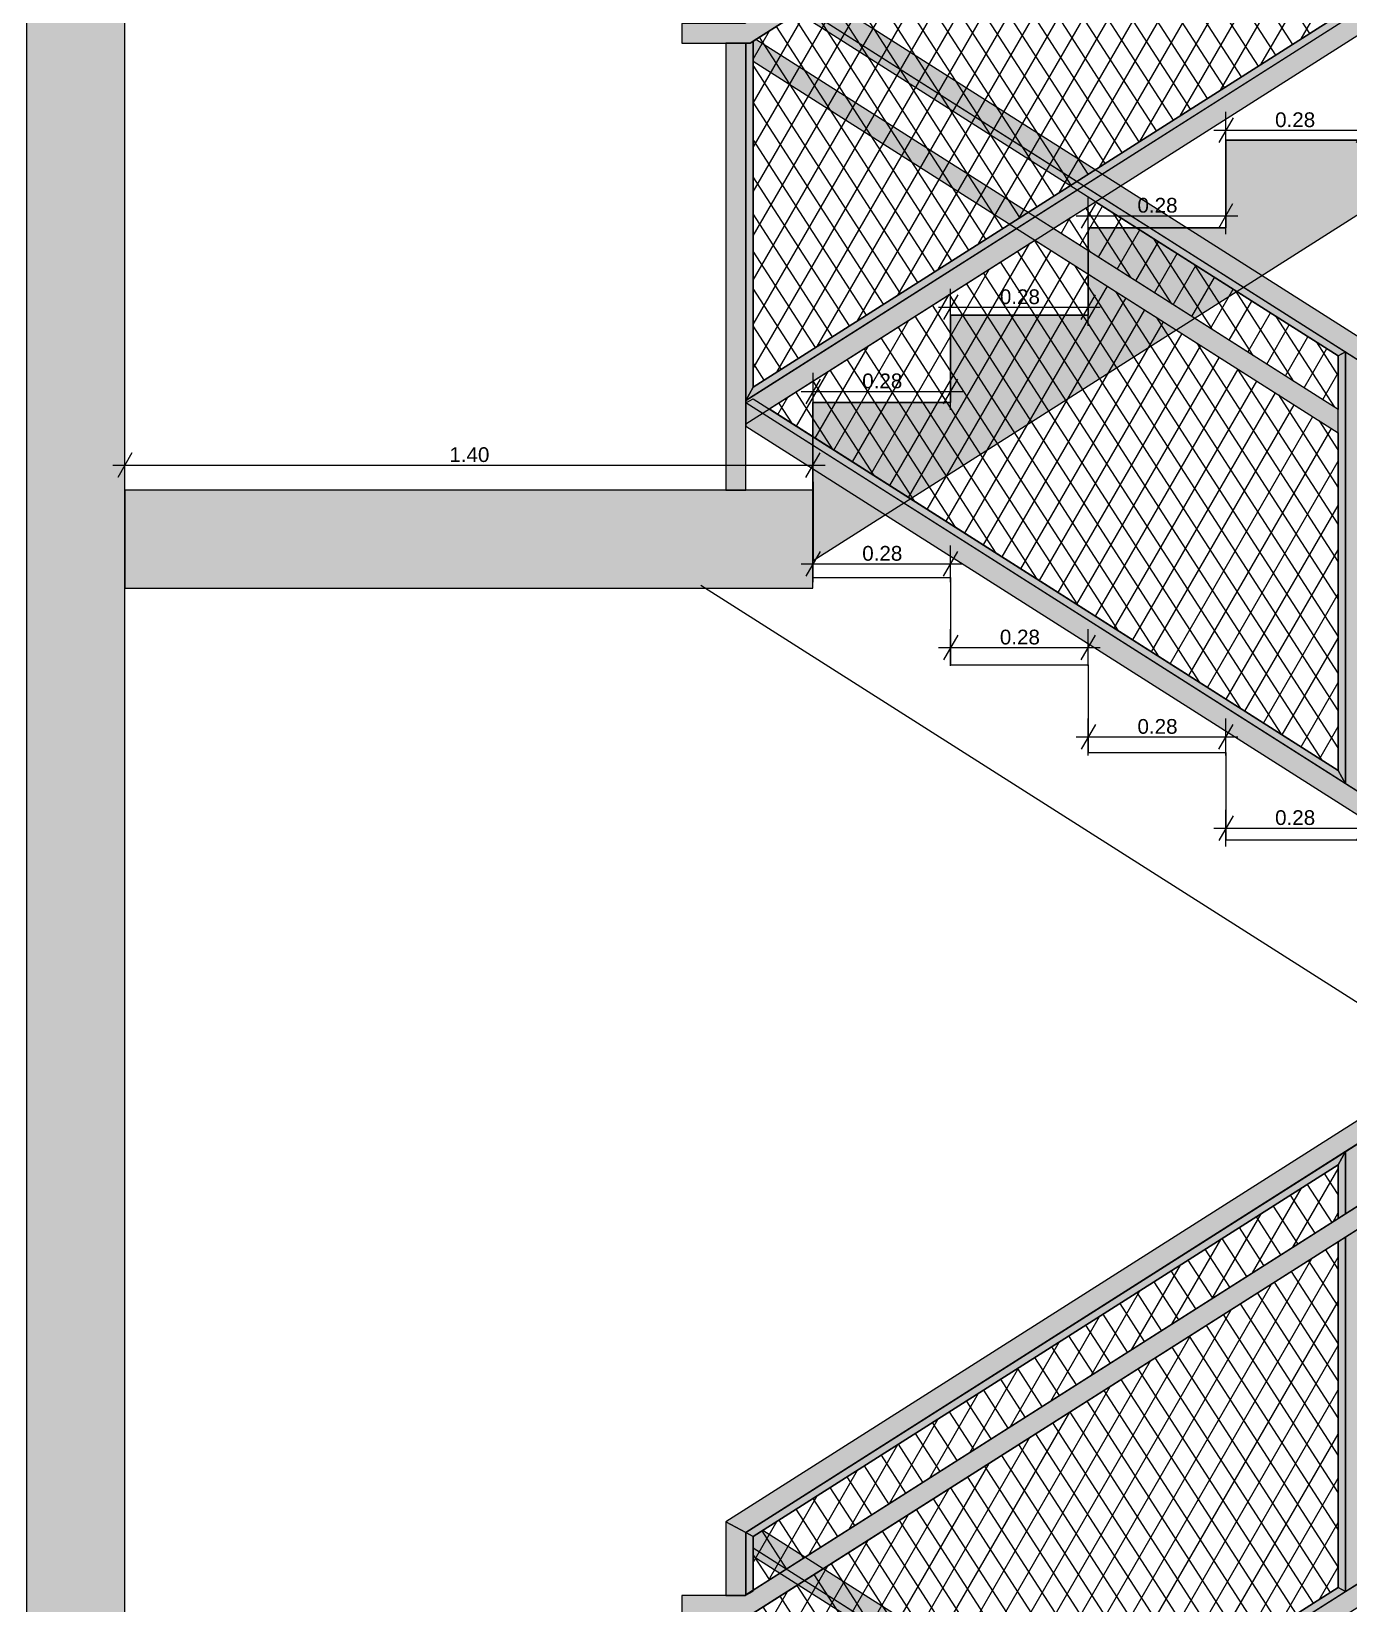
# Model space of a CAD drawing. Header units: millimetres. Extents: x 476244520 to 476657119, y 4620824743 to 4621446928.
# Drawn here: x 476570378 to 476573058, y 4621129501 to 4621132701 of the extents above; entities that cross this region are included whole.
import ezdxf

# ---------------------------------------------------------------- set-up
doc = ezdxf.new("R2010")
doc.units = ezdxf.units.MM
doc.header["$MEASUREMENT"] = 0
for name, color, linetype, lineweight in [('2D Drafting - General_Pen_No__250_Pen_No__7', 7, 'Continuous', 0), ('2D Drafting - General_Pen_No__250_Pen_No__7_Pen_No__250', 7, 'Continuous', 0), ('2D Drafting - General_Pen_No__250_Pen_No__7_Pen_No__7', 7, 'Continuous', 0), ('New_2D Drafting - General_Pen_No__1', 1, 'Continuous', 0), ('New_2D Drafting - General_Pen_No__250_Pen_No__250', 7, 'Continuous', 0), ('New_2D Drafting - General_Pen_No__4', 7, 'Continuous', 0), ('New_Doors_Pen_No__7_Pen_No__7_Pen_No__250', 7, 'Continuous', 0), ('New_Doors_Pen_No__7_Pen_No__7_Pen_No__5', 5, 'Continuous', 0), ('reg_nak_Pen_No__250', 7, 'Continuous', 0), ('zoma_Pen_No__142', 142, 'Continuous', 0)]:
    doc.layers.add(name, color=color, linetype=linetype, lineweight=lineweight)
doc.layers.add('zoma', color=7, linetype='Continuous')
doc.styles.add('GENERATED_STYLE_2', font='arial.ttf')
doc.dimstyles.new('GENERATED_STYLE__15', dxfattribs={"dimtxt": 30.000001, "dimasz": 38, "dimexe": 0.18, "dimexo": 3, "dimgap": 0.09, "dimtad": 1, "dimtih": 1, "dimtoh": 1, "dimlfac": 0.001, "dimzin": 0, "dimdsep": 46, "dimtxsty": 'GENERATED_STYLE_2', "dimblk": 'ARROWHEAD_2', "dimblk1": 'ARROWHEAD_2', "dimblk2": 'ARROWHEAD_2', "dimcen": 0.09, "dimclrd": 142, "dimclre": 142, "dimclrt": 142, "dimadec": 0, "dimazin": 0, "dimtfac": 1, "dimtdec": 4, "dimtmove": 0, "dimatfit": 3, "dimfxl": 1, "dimtolj": 1, "dimtzin": 0, "dimarcsym": 0})
pattern_1 = [(60, (476844527.15, 4621385791.044), (-38.971143, 22.5), []), (122.833095, (476844527.15, 4621385791.044), (36.8060797, 18.75), [])]

# ---------------------------------------------------------------- blocks, each defined once
blk = doc.blocks.new('*D674', base_point=(476844527.1, 4621385791))
at = {"layer": 'zoma_Pen_No__142', "color": 142, "linetype": 'Continuous', "lineweight": 0, "transparency": 16777216}
for p, q in [((476572823, 4621131104.8), (476572794.1, 4621131054.8)), ((476572808.5, 4621131042.3), (476572808.5, 4621131117.3)), ((476573074.1, 4621131054.8), (476573103, 4621131104.8)), ((476573088.5, 4621131042.3), (476573088.5, 4621131117.3)), ((476572784.1, 4621131079.8), (476572808.5, 4621131079.8)), ((476572808.5, 4621131079.8), (476573088.5, 4621131079.8)), ((476573088.5, 4621131079.8), (476573113, 4621131079.8))]:
    blk.add_line(p, q, dxfattribs=at)
at = {"layer": 'zoma_Pen_No__142', "color": 142, "lineweight": 0, "transparency": 16777216, "insert": (476572908.6, 4621131085.8), "char_height": 30, "attachment_point": 7, "style": 'GENERATED_STYLE_2'}
blk.add_mtext('\\A1;{\\pql;\\fArial CYR|b0|i0|c204|p34;0.28}', dxfattribs=at)
blk = doc.blocks.new('ARROWHEAD_2')
at = {"color": 0, "linetype": 'Continuous', "lineweight": 0}
for p, q in [((0, 0), (-1, 0)), ((-0.378, -0.655), (0.378, 0.655))]:
    blk.add_line(p, q, dxfattribs=at)
blk = doc.blocks.new('*D675', base_point=(476844527.1, 4621385791))
at = {"layer": 'zoma_Pen_No__142', "color": 142, "linetype": 'Continuous', "lineweight": 0, "transparency": 16777216}
for p, q in [((476572528.5, 4621131227.9), (476572528.5, 4621131302.9)), ((476572808.5, 4621131227.9), (476572808.5, 4621131302.9)), ((476572504.1, 4621131265.4), (476572528.5, 4621131265.4)), ((476572543, 4621131290.4), (476572514.1, 4621131240.4)), ((476572528.5, 4621131265.4), (476572808.5, 4621131265.4)), ((476572794.1, 4621131240.4), (476572823, 4621131290.4)), ((476572808.5, 4621131265.4), (476572833, 4621131265.4))]:
    blk.add_line(p, q, dxfattribs=at)
at = {"layer": 'zoma_Pen_No__142', "color": 142, "lineweight": 0, "transparency": 16777216, "insert": (476572628.6, 4621131271.4), "char_height": 30, "attachment_point": 7, "style": 'GENERATED_STYLE_2'}
blk.add_mtext('\\A1;{\\pql;\\fArial CYR|b0|i0|c204|p34;0.28}', dxfattribs=at)
blk = doc.blocks.new('*D676', base_point=(476844527.1, 4621385791))
at = {"layer": 'zoma_Pen_No__142', "color": 142, "linetype": 'Continuous', "lineweight": 0, "transparency": 16777216}
for p, q in [((476572263, 4621131472.3), (476572234.1, 4621131422.3)), ((476572248.5, 4621131409.8), (476572248.5, 4621131484.8)), ((476572514.1, 4621131422.3), (476572543, 4621131472.3)), ((476572528.5, 4621131409.8), (476572528.5, 4621131484.8)), ((476572224.1, 4621131447.3), (476572248.5, 4621131447.3)), ((476572248.5, 4621131447.3), (476572528.5, 4621131447.3)), ((476572528.5, 4621131447.3), (476572553, 4621131447.3))]:
    blk.add_line(p, q, dxfattribs=at)
at = {"layer": 'zoma_Pen_No__142', "color": 142, "lineweight": 0, "transparency": 16777216, "insert": (476572348.6, 4621131453.3), "char_height": 30, "attachment_point": 7, "style": 'GENERATED_STYLE_2'}
blk.add_mtext('\\A1;{\\pql;\\fArial CYR|b0|i0|c204|p34;0.28}', dxfattribs=at)
blk = doc.blocks.new('*D677', base_point=(476844527.1, 4621385791))
at = {"layer": 'zoma_Pen_No__142', "color": 142, "linetype": 'Continuous', "lineweight": 0, "transparency": 16777216}
for p, q in [((476571968.5, 4621131580.2), (476571968.5, 4621131655.2)), ((476572248.5, 4621131580.2), (476572248.5, 4621131655.2)), ((476571944.1, 4621131617.7), (476571968.5, 4621131617.7)), ((476571983, 4621131642.7), (476571954.1, 4621131592.7)), ((476571968.5, 4621131617.7), (476572248.5, 4621131617.7)), ((476572234.1, 4621131592.7), (476572263, 4621131642.7)), ((476572248.5, 4621131617.7), (476572273, 4621131617.7))]:
    blk.add_line(p, q, dxfattribs=at)
at = {"layer": 'zoma_Pen_No__142', "color": 142, "lineweight": 0, "transparency": 16777216, "insert": (476572068.6, 4621131623.7), "char_height": 30, "attachment_point": 7, "style": 'GENERATED_STYLE_2'}
blk.add_mtext('\\A1;{\\pql;\\fArial CYR|b0|i0|c204|p34;0.28}', dxfattribs=at)
blk = doc.blocks.new('*D678', base_point=(476844527.1, 4621385791))
at = {"layer": 'zoma_Pen_No__142', "color": 142, "linetype": 'Continuous', "lineweight": 0, "transparency": 16777216}
for p, q in [((476571968.5, 4621131931.2), (476571968.5, 4621132006.2)), ((476572248.5, 4621131931.2), (476572248.5, 4621132006.2)), ((476571944.1, 4621131968.7), (476571968.5, 4621131968.7)), ((476571983, 4621131993.7), (476571954.1, 4621131943.7)), ((476571968.5, 4621131968.7), (476572248.5, 4621131968.7)), ((476572234.1, 4621131943.7), (476572263, 4621131993.7)), ((476572248.5, 4621131968.7), (476572273, 4621131968.7))]:
    blk.add_line(p, q, dxfattribs=at)
at = {"layer": 'zoma_Pen_No__142', "color": 142, "lineweight": 0, "transparency": 16777216, "insert": (476572068.6, 4621131974.7), "char_height": 30, "attachment_point": 7, "style": 'GENERATED_STYLE_2'}
blk.add_mtext('\\A1;{\\pql;\\fArial CYR|b0|i0|c204|p34;0.28}', dxfattribs=at)
blk = doc.blocks.new('*D679', base_point=(476844527.1, 4621385791))
at = {"layer": 'zoma_Pen_No__142', "color": 142, "linetype": 'Continuous', "lineweight": 0, "transparency": 16777216}
for p, q in [((476572263, 4621132165), (476572234.1, 4621132115)), ((476572248.5, 4621132102.5), (476572248.5, 4621132177.5)), ((476572514.1, 4621132115), (476572543, 4621132165)), ((476572528.5, 4621132102.5), (476572528.5, 4621132177.5)), ((476572224.1, 4621132140), (476572248.5, 4621132140)), ((476572248.5, 4621132140), (476572528.5, 4621132140)), ((476572528.5, 4621132140), (476572553, 4621132140))]:
    blk.add_line(p, q, dxfattribs=at)
at = {"layer": 'zoma_Pen_No__142', "color": 142, "lineweight": 0, "transparency": 16777216, "insert": (476572348.6, 4621132146), "char_height": 30, "attachment_point": 7, "style": 'GENERATED_STYLE_2'}
blk.add_mtext('\\A1;{\\pql;\\fArial CYR|b0|i0|c204|p34;0.28}', dxfattribs=at)
blk = doc.blocks.new('*D680', base_point=(476844527.14839, 4621385791.04405))
at = {"layer": 'zoma_Pen_No__142', "color": 142, "linetype": 'Continuous', "lineweight": 0, "transparency": 16777216}
for p, q in [((476572528.524, 4621132288.70896), (476572528.524, 4621132363.70896)), ((476572808.524, 4621132288.70896), (476572808.524, 4621132363.70896)), ((476572504.074, 4621132326.20896), (476572528.524, 4621132326.20896)), ((476572542.95775, 4621132351.20896), (476572514.09025, 4621132301.20896)), ((476572528.524, 4621132326.20896), (476572808.524, 4621132326.20896)), ((476572794.09025, 4621132301.20896), (476572822.95775, 4621132351.20896)), ((476572808.524, 4621132326.20896), (476572832.974, 4621132326.20896))]:
    blk.add_line(p, q, dxfattribs=at)
at = {"layer": 'zoma_Pen_No__142', "color": 142, "lineweight": 0, "transparency": 16777216, "insert": (476572628.6153, 4621132332.20896), "char_height": 30.0000012, "attachment_point": 7, "style": 'GENERATED_STYLE_2'}
blk.add_mtext('\\A1;{\\pql;\\fArial CYR|b0|i0|c204|p34;0.28}', dxfattribs=at)
blk = doc.blocks.new('*D681', base_point=(476844527.1, 4621385791))
at = {"layer": 'zoma_Pen_No__142', "color": 142, "linetype": 'Continuous', "lineweight": 0, "transparency": 16777216}
for p, q in [((476572823, 4621132525.3), (476572794.1, 4621132475.3)), ((476572808.5, 4621132462.8), (476572808.5, 4621132537.8)), ((476573074.1, 4621132475.3), (476573103, 4621132525.3)), ((476573088.5, 4621132462.8), (476573088.5, 4621132537.8)), ((476572784.1, 4621132500.3), (476572808.5, 4621132500.3)), ((476572808.5, 4621132500.3), (476573088.5, 4621132500.3)), ((476573088.5, 4621132500.3), (476573113, 4621132500.3))]:
    blk.add_line(p, q, dxfattribs=at)
at = {"layer": 'zoma_Pen_No__142', "color": 142, "lineweight": 0, "transparency": 16777216, "insert": (476572908.6, 4621132506.3), "char_height": 30, "attachment_point": 7, "style": 'GENERATED_STYLE_2'}
blk.add_mtext('\\A1;{\\pql;\\fArial CYR|b0|i0|c204|p34;0.28}', dxfattribs=at)
blk = doc.blocks.new('*D688', base_point=(476844527.1, 4621385791))
at = {"layer": 'zoma_Pen_No__142', "color": 142, "linetype": 'Continuous', "lineweight": 0, "transparency": 16777216}
for p, q in [((476570582.8, 4621131843.6), (476570553.9, 4621131793.6)), ((476570568.4, 4621131781.1), (476570568.4, 4621131856.1)), ((476571954.1, 4621131793.6), (476571983, 4621131843.6)), ((476571968.5, 4621131781.1), (476571968.5, 4621131856.1)), ((476570543.9, 4621131818.6), (476570568.4, 4621131818.6)), ((476570568.4, 4621131818.6), (476571968.5, 4621131818.6)), ((476571968.5, 4621131818.6), (476571993, 4621131818.6))]:
    blk.add_line(p, q, dxfattribs=at)
at = {"layer": 'zoma_Pen_No__142', "color": 142, "lineweight": 0, "transparency": 16777216, "insert": (476571228.5, 4621131824.6), "char_height": 30, "attachment_point": 7, "style": 'GENERATED_STYLE_2'}
blk.add_mtext('\\A1;{\\pql;\\fArial CYR|b0|i0|c204|p34;1.40}', dxfattribs=at)

msp = doc.modelspace()

# ---------------------------------------------------------------- hatches: boundary and pattern name
at = {"layer": '2D Drafting - General_Pen_No__250_Pen_No__7', "linetype": 'Continuous', "lineweight": 0}
msp.add_hatch(color=7, dxfattribs=at).paths.add_polyline_path([(476571968.324, 4621131767.913), (476570568.103, 4621131767.913), (476570568.105, 4621131568.374), (476571968.317, 4621131568.331)])
at = {"layer": '2D Drafting - General_Pen_No__250_Pen_No__7_Pen_No__7', "linetype": 'Continuous', "lineweight": 0}
msp.add_hatch(color=7, dxfattribs=at).paths.add_polyline_path([(476570368.288, 4621136289.909), (476570368.288, 4621121119.777), (476570568.288, 4621121119.777), (476570568.288, 4621136289.909)])
at = {"layer": 'New_2D Drafting - General_Pen_No__1', "linetype": 'Continuous', "lineweight": 0}
for points in [[(476571701.41, 4621132717.918), (476571701.41, 4621132677.471), (476571840.349, 4621132677.471), (476574364.856, 4621134281.621), (476574443.013, 4621134281.621), (476574443.013, 4621134321.488), (476574353.013, 4621134321.488), (476571829.419, 4621132717.918)], [(476574312.526, 4621133526.657), (476571831.893, 4621131950.385), (476571831.893, 4621131902.992), (476574312.526, 4621133479.264)], [(476571846.843, 4621132814.994), (476574295.457, 4621131259.068), (476574312.527, 4621131269.915), (476574353, 4621131269.896), (476571866.038, 4621132850.189), (476571846.842, 4621132837.991)], [(476573052.014, 4621132049.269), (476573036.946, 4621132041.069), (476571846.843, 4621132797.368), (476571846.843, 4621132814.994)], [(476573036.969, 4621132733.894), (476571846.853, 4621131977.662), (476571831.893, 4621131950.385), (476573051.969, 4621132725.659)], [(476571831.893, 4621131767.918), (476571831.896, 4621132677.471), (476571791.41, 4621132677.471), (476571791.41, 4621131767.918)], [(476571831.893, 4621131950.385), (476571846.853, 4621131977.662), (476571846.845, 4621132681.599), (476571840.349, 4621132677.471), (476571831.896, 4621132677.471)], [(476571846.845, 4621132640.84), (476573036.943, 4621131884.615), (476573036.943, 4621131932.007), (476571852.065, 4621132684.916), (476571846.845, 4621132681.599)], [(476573036.946, 4621132041.069), (476573051.946, 4621132049.234), (476573051.928, 4621131170.099), (476573036.928, 4621131197.403)], [(476573051.928, 4621131170.099), (476573051.946, 4621132049.234), (476573092.428, 4621132023.51), (476573092.41, 4621131144.376)], [(476571846.835, 4621131953.619), (476573036.928, 4621131197.403), (476573051.928, 4621131170.099), (476571831.795, 4621131945.41)], [(476571831.893, 4621131945.348), (476571831.893, 4621131897.955), (476574294.629, 4621130333.056), (476574297.545, 4621130334.909), (476574297.544, 4621130378.596)], [(476574312.527, 4621131269.915), (476571791.41, 4621129667.918), (476571831.893, 4621129646.25), (476574312.527, 4621131222.522)], [(476571701.41, 4621129517.918), (476571701.41, 4621129477.471), (476571840.349, 4621129477.471), (476574364.856, 4621131081.621), (476574443.013, 4621131081.621), (476574443.013, 4621131121.488), (476574353.013, 4621131121.488), (476571829.419, 4621129517.918)], [(476573092.435, 4621130320.478), (476573092.433, 4621130447.237), (476573051.951, 4621130421.513), (476573051.953, 4621130294.755)], [(476573051.918, 4621130421.565), (476571831.893, 4621129646.251), (476571846.842, 4621129637.991), (476573036.951, 4621130394.294)], [(476573051.951, 4621130421.513), (476573036.951, 4621130394.294), (476573036.954, 4621130285.223), (476573051.953, 4621130294.755)], [(476574312.526, 4621130326.657), (476571831.893, 4621128750.385), (476571831.893, 4621128702.992), (476574312.526, 4621130279.264)], [(476573092.436, 4621130273.086), (476573051.954, 4621130247.363), (476573051.969, 4621129525.659), (476573092.451, 4621129551.382)], [(476573051.954, 4621130247.363), (476573036.954, 4621130237.831), (476573036.969, 4621129533.894), (476573051.969, 4621129525.659)], [(476571791.41, 4621129667.918), (476571791.41, 4621129517.918), (476571831.245, 4621129517.918), (476571831.895, 4621129518.29), (476571831.893, 4621129646.25)], [(476571846.842, 4621129637.991), (476571831.893, 4621129646.25), (476571831.896, 4621129518.29), (476571846.845, 4621129526.832)], [(476571846.843, 4621129614.994), (476574295.457, 4621128059.068), (476574312.527, 4621128069.915), (476574353, 4621128069.896), (476571866.038, 4621129650.189), (476571846.842, 4621129637.991)], [(476573052.014, 4621128849.269), (476573036.946, 4621128841.069), (476571846.843, 4621129597.368), (476571846.843, 4621129614.994)], [(476573036.969, 4621129533.894), (476571846.853, 4621128777.662), (476571831.893, 4621128750.385), (476573051.969, 4621129525.659)]]:
    msp.add_hatch(color=1, dxfattribs=at).paths.add_polyline_path(points)
h = msp.add_hatch(dxfattribs=at)
h.set_pattern_fill('BATT_INSULATION', color=1, style=0, pattern_type=2)
h.set_pattern_definition(pattern_1)
h.paths.add_polyline_path([(476573036.969, 4621132733.894), (476573036.954, 4621133437.831), (476571846.845, 4621132681.599), (476571846.853, 4621131977.662)])
h = msp.add_hatch(dxfattribs=at)
h.set_pattern_fill('BATT_INSULATION', color=1, style=0, pattern_type=2)
h.set_pattern_definition(pattern_1)
h.paths.add_polyline_path([(476572543.091, 4621132354.91), (476573036.946, 4621132041.069), (476573036.943, 4621131932.007), (476572457.249, 4621132300.363)])
h = msp.add_hatch(dxfattribs=at)
h.set_pattern_fill('BATT_INSULATION', color=1, style=0, pattern_type=2)
h.set_pattern_definition(pattern_1)
h.paths.add_polyline_path([(476572419.957, 4621132276.667), (476573036.943, 4621131884.615), (476573036.928, 4621131197.403), (476571879.201, 4621131933.053)])
h = msp.add_hatch(dxfattribs=at)
h.set_pattern_fill('BATT_INSULATION', color=1, style=0, pattern_type=2)
h.set_pattern_definition(pattern_1)
h.paths.add_polyline_path([(476573036.954, 4621130285.223), (476573036.951, 4621130394.294), (476571846.842, 4621129637.991), (476571846.844, 4621129528.991)])
h = msp.add_hatch(dxfattribs=at)
h.set_pattern_fill('BATT_INSULATION', color=1, style=0, pattern_type=2)
h.set_pattern_definition(pattern_1)
h.paths.add_polyline_path([(476573036.969, 4621129533.894), (476573036.954, 4621130237.831), (476571846.845, 4621129481.599), (476571846.853, 4621128777.662)])
at = {"layer": 'New_2D Drafting - General_Pen_No__250_Pen_No__250', "linetype": 'Continuous', "lineweight": 0}
msp.add_hatch(color=7, dxfattribs=at).paths.add_polyline_path([(476572248.249, 4621131945.918), (476571968.32, 4621131945.918), (476571968.535, 4621131624.291), (476573368.324, 4621132513.837), (476573613.93, 4621132669.917), (476574208.32, 4621133047.643), (476574274.83, 4621133089.909), (476574208.32, 4621133089.909), (476574208.249, 4621133089.909), (476574208.249, 4621133191.917), (476573928.249, 4621133191.917), (476573928.249, 4621133013.917), (476573648.249, 4621133013.917), (476573648.249, 4621132835.917), (476573585.466, 4621132835.917, -0.08199413), (476573561.033, 4621132835.917), (476573368.324, 4621132835.917), (476573368.324, 4621132669.917), (476573368.255, 4621132669.917), (476573368.249, 4621132657.917), (476573088.249, 4621132657.917), (476573088.249, 4621132479.918), (476572808.249, 4621132479.918), (476572808.249, 4621132301.918), (476572528.249, 4621132301.918), (476572528.249, 4621132123.918), (476572248.249, 4621132123.918)])

# ---------------------------------------------------------------- linework, layer by layer
at = {"layer": '2D Drafting - General_Pen_No__250_Pen_No__7', "color": 7, "linetype": 'Continuous', "lineweight": 0, "flags": 128}
msp.add_lwpolyline([(476571968.324, 4621131767.913), (476570568.103, 4621131767.913), (476570568.105, 4621131568.374), (476571968.317, 4621131568.331)], close=True, dxfattribs=at)
at = {"layer": '2D Drafting - General_Pen_No__250_Pen_No__7_Pen_No__250', "color": 7, "linetype": 'Continuous', "lineweight": 0, "flags": 128}
msp.add_lwpolyline([(476570368.288, 4621136289.909), (476570368.288, 4621121119.777), (476570568.288, 4621121119.777), (476570568.288, 4621136289.909)], close=True, dxfattribs=at)
at = {"layer": 'New_2D Drafting - General_Pen_No__250_Pen_No__250', "color": 7, "linetype": 'Continuous', "lineweight": 0, "flags": 128}
msp.add_lwpolyline([(476573368.324, 4621132835.917), (476573368.324, 4621132669.917), (476573368.255, 4621132669.917), (476573368.249, 4621132657.917), (476573088.249, 4621132657.917), (476573088.249, 4621132479.918), (476572808.249, 4621132479.918), (476572808.249, 4621132301.918), (476572528.249, 4621132301.918), (476572528.249, 4621132123.918), (476572248.249, 4621132123.918), (476572248.249, 4621131945.918), (476571968.32, 4621131945.918), (476571968.535, 4621131624.291), (476573368.324, 4621132513.837), (476573613.93, 4621132669.917), (476574208.32, 4621133047.643)], dxfattribs=at)
at = {"layer": 'New_2D Drafting - General_Pen_No__4', "color": 7, "linetype": 'Continuous', "lineweight": 0, "flags": 128}
for points in [[(476571701.41, 4621132717.918), (476571701.41, 4621132677.471), (476571840.349, 4621132677.471), (476574364.856, 4621134281.621), (476574443.013, 4621134281.621), (476574443.013, 4621134321.488), (476574353.013, 4621134321.488), (476571829.419, 4621132717.918)], [(476574312.526, 4621133526.657), (476571831.893, 4621131950.385), (476571831.893, 4621131902.992), (476574312.526, 4621133479.264)], [(476573036.969, 4621132733.894), (476573036.954, 4621133437.831), (476571846.845, 4621132681.599), (476571846.853, 4621131977.662)], [(476571846.843, 4621132814.994), (476574295.457, 4621131259.068), (476574312.527, 4621131269.915), (476574353, 4621131269.896), (476571866.038, 4621132850.189), (476571846.842, 4621132837.991)], [(476573052.014, 4621132049.269), (476573036.946, 4621132041.069), (476571846.843, 4621132797.368), (476571846.843, 4621132814.994)], [(476573036.969, 4621132733.894), (476571846.853, 4621131977.662), (476571831.893, 4621131950.385), (476573051.969, 4621132725.659)], [(476571831.893, 4621131767.918), (476571831.896, 4621132677.471), (476571791.41, 4621132677.471), (476571791.41, 4621131767.918)], [(476571831.893, 4621131950.385), (476571846.853, 4621131977.662), (476571846.845, 4621132681.599), (476571840.349, 4621132677.471), (476571831.896, 4621132677.471)], [(476571846.845, 4621132640.84), (476573036.943, 4621131884.615), (476573036.943, 4621131932.007), (476571852.065, 4621132684.916), (476571846.845, 4621132681.599)], [(476572543.091, 4621132354.91), (476573036.946, 4621132041.069), (476573036.943, 4621131932.007), (476572457.249, 4621132300.363)], [(476572419.957, 4621132276.667), (476573036.943, 4621131884.615), (476573036.928, 4621131197.403), (476571879.201, 4621131933.053)], [(476573036.946, 4621132041.069), (476573051.946, 4621132049.234), (476573051.928, 4621131170.099), (476573036.928, 4621131197.403)], [(476573051.928, 4621131170.099), (476573051.946, 4621132049.234), (476573092.428, 4621132023.51), (476573092.41, 4621131144.376)], [(476571846.835, 4621131953.619), (476573036.928, 4621131197.403), (476573051.928, 4621131170.099), (476571831.795, 4621131945.41)], [(476571831.893, 4621131945.348), (476571831.893, 4621131897.955), (476574294.629, 4621130333.056), (476574297.545, 4621130334.909), (476574297.544, 4621130378.596)], [(476574312.527, 4621131269.915), (476571791.41, 4621129667.918), (476571831.893, 4621129646.25), (476574312.527, 4621131222.522)], [(476571701.41, 4621129517.918), (476571701.41, 4621129477.471), (476571840.349, 4621129477.471), (476574364.856, 4621131081.621), (476574443.013, 4621131081.621), (476574443.013, 4621131121.488), (476574353.013, 4621131121.488), (476571829.419, 4621129517.918)], [(476573092.435, 4621130320.478), (476573092.433, 4621130447.237), (476573051.951, 4621130421.513), (476573051.953, 4621130294.755)], [(476573051.918, 4621130421.565), (476571831.893, 4621129646.251), (476571846.842, 4621129637.991), (476573036.951, 4621130394.294)], [(476573051.951, 4621130421.513), (476573036.951, 4621130394.294), (476573036.954, 4621130285.223), (476573051.953, 4621130294.755)], [(476573036.954, 4621130285.223), (476573036.951, 4621130394.294), (476571846.842, 4621129637.991), (476571846.844, 4621129528.991)], [(476574312.526, 4621130326.657), (476571831.893, 4621128750.385), (476571831.893, 4621128702.992), (476574312.526, 4621130279.264)], [(476573092.436, 4621130273.086), (476573051.954, 4621130247.363), (476573051.969, 4621129525.659), (476573092.451, 4621129551.382)], [(476573051.954, 4621130247.363), (476573036.954, 4621130237.831), (476573036.969, 4621129533.894), (476573051.969, 4621129525.659)], [(476573036.969, 4621129533.894), (476573036.954, 4621130237.831), (476571846.845, 4621129481.599), (476571846.853, 4621128777.662)], [(476571791.41, 4621129667.918), (476571791.41, 4621129517.918), (476571831.245, 4621129517.918), (476571831.895, 4621129518.29), (476571831.893, 4621129646.25)], [(476571846.842, 4621129637.991), (476571831.893, 4621129646.25), (476571831.896, 4621129518.29), (476571846.845, 4621129526.832)], [(476571846.843, 4621129614.994), (476574295.457, 4621128059.068), (476574312.527, 4621128069.915), (476574353, 4621128069.896), (476571866.038, 4621129650.189), (476571846.842, 4621129637.991)], [(476573052.014, 4621128849.269), (476573036.946, 4621128841.069), (476571846.843, 4621129597.368), (476571846.843, 4621129614.994)], [(476573036.969, 4621129533.894), (476571846.853, 4621128777.662), (476571831.893, 4621128750.385), (476573051.969, 4621129525.659)]]:
    msp.add_lwpolyline(points, close=True, dxfattribs=at)
at = {"layer": 'New_Doors_Pen_No__7_Pen_No__7_Pen_No__250', "color": 7, "linetype": 'Continuous', "lineweight": 0, "flags": 128}
msp.add_lwpolyline([(476571968.36, 4621131747.919), (476571968.36, 4621131589.917), (476572248.29, 4621131589.917), (476572248.29, 4621131411.917), (476572528.289, 4621131411.917), (476572528.289, 4621131233.918), (476572808.29, 4621131233.918), (476572808.29, 4621131055.918), (476573088.289, 4621131055.918), (476573088.289, 4621130877.918), (476573368.29, 4621130877.918), (476573368.364, 4621130699.918), (476573648.289, 4621130699.918), (476573648.289, 4621130521.919), (476573928.29, 4621130521.919), (476573928.29, 4621130343.919), (476574208.289, 4621130343.919), (476574208.289, 4621130169.917)], dxfattribs=at)
at = {"layer": 'New_Doors_Pen_No__7_Pen_No__7_Pen_No__5', "color": 5, "linetype": 'Continuous', "lineweight": 0, "flags": 128}
msp.add_lwpolyline([(476571968.32, 4621131767.918), (476571968.32, 4621131945.918), (476572248.249, 4621131945.918), (476572248.249, 4621132123.918), (476572528.249, 4621132123.918), (476572528.249, 4621132301.918), (476572808.249, 4621132301.918), (476572808.249, 4621132479.918), (476573088.249, 4621132479.918), (476573088.249, 4621132657.917), (476573368.249, 4621132657.917), (476573368.324, 4621132835.917), (476573648.249, 4621132835.917), (476573648.249, 4621133013.917), (476573928.249, 4621133013.917), (476573928.249, 4621133191.917), (476574208.249, 4621133191.917), (476574208.285, 4621133349.947)], dxfattribs=at)
at = {"layer": 'reg_nak_Pen_No__250', "color": 7, "linetype": 'Continuous', "lineweight": 0, "flags": 128}
msp.add_lwpolyline([(476571739.988, 4621131574.559), (476574214.377, 4621130001.555)], dxfattribs=at)

# ---------------------------------------------------------------- dimensions: what is measured, and where the dimension line sits
at = {"layer": 'zoma', "color": 142, "linetype": 'Continuous', "lineweight": 0}
for base, p1, p2, picture, middle in [((476573088.524, 4621132500.264), (476572808.524, 4621132477.105), (476573088.524, 4621132477.105), '*D681', (476572947.58, 4621132521.264)), ((476572808.524, 4621132326.209), (476572528.524, 4621132307.516), (476572808.524, 4621132307.516), '*D680', (476572667.58, 4621132347.209)), ((476572528.524, 4621132139.983), (476572248.524, 4621132120.735), (476572528.524, 4621132120.735), '*D679', (476572387.58, 4621132160.983)), ((476572248.524, 4621131968.701), (476571968.524, 4621131950.184), (476572248.524, 4621131950.184), '*D678', (476572107.58, 4621131989.701)), ((476571968.524, 4621131818.647), (476570568.358, 4621131767.918), (476571968.524, 4621131767.918), '*D688', (476571267.497, 4621131839.647)), ((476572248.524, 4621131617.67), (476571968.524, 4621131591.346), (476572248.524, 4621131591.346), '*D677', (476572107.58, 4621131638.67)), ((476572528.524, 4621131447.28), (476572248.524, 4621131424.167), (476572528.524, 4621131424.167), '*D676', (476572387.58, 4621131468.28)), ((476572808.524, 4621131265.446), (476572528.524, 4621131233.993), (476572808.524, 4621131233.993), '*D675', (476572667.58, 4621131286.446)), ((476573088.524, 4621131079.797), (476572808.524, 4621131058.586), (476573088.524, 4621131058.586), '*D674', (476572947.58, 4621131100.797))]:
    dim = msp.add_linear_dim(base=base, p1=p1, p2=p2, dimstyle='GENERATED_STYLE__15', dxfattribs=at)
    dim.commit()
    dim.dimension.update_dxf_attribs({"geometry": picture, "text_midpoint": middle, "dimtype": 160})

doc.saveas('drawing.dxf')
